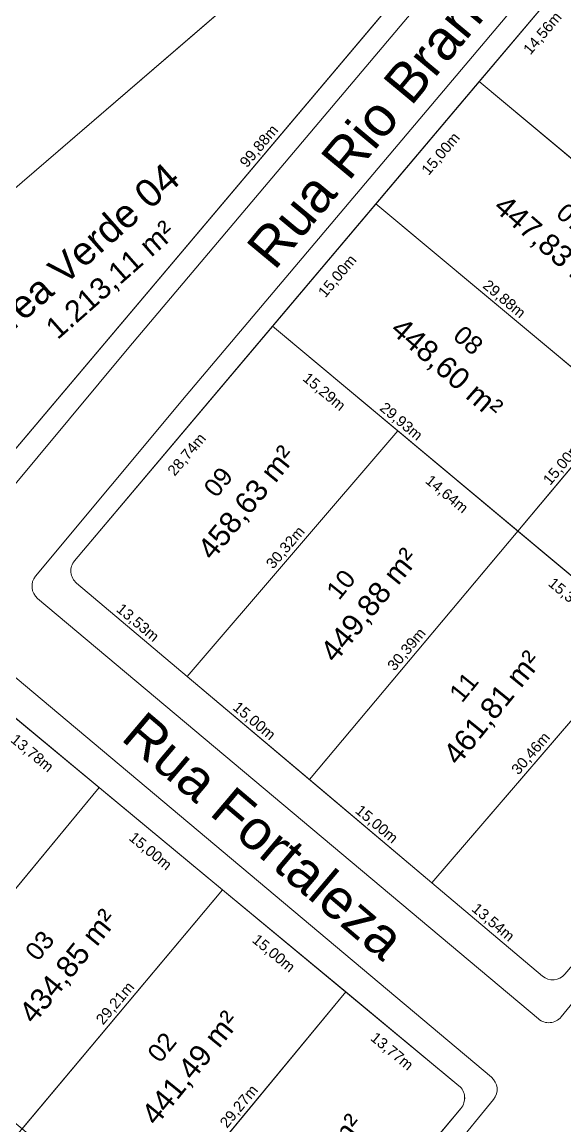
# Model space of a CAD drawing. Header units: metres. Extents: x 3808 to 8215, y 2374 to 6187.
# Drawn here: x 4856.6 to 4907.5, y 3348.2 to 3451.6 of the extents above; entities that cross this region are included whole.
import ezdxf

# ---------------------------------------------------------------- set-up
doc = ezdxf.new("R2010")
doc.units = ezdxf.units.M
for name, color, linetype in [('Areas Lotes', 1, 'Continuous'), ('Calçada', 8, 'Continuous'), ('COTAS', 7, 'Continuous'), ('Lote', 7, 'Continuous'), ('Nome das Ruas', 7, 'Continuous'), ('Nº Lote', 7, 'Continuous'), ('Nº. quadra', 7, 'Continuous'), ('quadras', 7, 'Continuous')]:
    doc.layers.add(name, color=color, linetype=linetype)
doc.styles.add('Arial', font='arial.ttf')
doc.dimstyles.new('Copy(2) of ISO-25', dxfattribs={"dimtxt": 1, "dimasz": 2.5, "dimexe": 1.25, "dimexo": 0.625, "dimgap": 0.2, "dimtad": 1, "dimtoh": 1, "dimlfac": 1, "dimzin": 1, "dimtxsty": 'Arial', "dimblk": 'NONE', "dimcen": 0, "dimse1": 1, "dimse2": 1, "dimsd1": 1, "dimsd2": 1, "dimclrt": 256, "dimaunit": 1, "dimadec": 3, "dimazin": 0, "dimtfac": 1, "dimtmove": 0, "dimatfit": 3, "dimldrblk": 'NONE', "dimfxl": 1, "dimtolj": 1, "dimtzin": 0, "dimarcsym": 0})

# ---------------------------------------------------------------- blocks, each defined once
blk = doc.blocks.new('*D2525')
at = {"layer": 'Defpoints', "color": 0, "linetype": 'Continuous', "transparency": 16777216}
for p in [(4911.72, 3477.54), (4911.72, 3477.54), (4847.28, 3401.22)]:
    blk.add_point(p, dxfattribs=at)
at = {"layer": 'COTAS', "linetype": 'Continuous', "lineweight": 5, "transparency": 16777216, "insert": (4878.89, 3439.9), "char_height": 1, "attachment_point": 5, "rotation": 49.8258, "style": 'Arial'}
blk.add_mtext('\\A1;99,88m', dxfattribs=at)
blk = doc.blocks.new('_None')
blk = doc.blocks.new('*D3040')
at = {"layer": 'Defpoints', "color": 0, "linetype": 'Continuous', "transparency": 16777216}
for p in [(4897.75, 3349.81), (4897.75, 3349.81), (4879.88, 3328.5)]:
    blk.add_point(p, dxfattribs=at)
at = {"layer": 'COTAS', "linetype": 'Continuous', "lineweight": 5, "transparency": 16777216, "insert": (4888.2, 3339.67), "char_height": 1, "attachment_point": 5, "rotation": 50.0247, "style": 'Arial'}
blk.add_mtext('\\A1;27,81m', dxfattribs=at)
blk = doc.blocks.new('*D3047')
at = {"layer": 'Defpoints', "color": 0, "linetype": 'Continuous', "transparency": 16777216}
for p in [(4853.25, 3388.66), (4863.86, 3379.86), (4862.33, 3378.02)]:
    blk.add_point(p, dxfattribs=at)
at = {"layer": 'COTAS', "linetype": 'Continuous', "lineweight": 5, "transparency": 16777216, "insert": (4857.54, 3383.03), "char_height": 1, "attachment_point": 5, "rotation": 320.3439, "style": 'Arial'}
blk.add_mtext('\\A1;13,78m', dxfattribs=at)
blk = doc.blocks.new('*D3048')
at = {"layer": 'Defpoints', "color": 0, "linetype": 'Continuous', "transparency": 16777216}
for p in [(4863.86, 3379.86), (4875.41, 3370.29), (4873.88, 3368.45)]:
    blk.add_point(p, dxfattribs=at)
at = {"layer": 'COTAS', "linetype": 'Continuous', "lineweight": 5, "transparency": 16777216, "insert": (4868.62, 3373.85), "char_height": 1, "attachment_point": 5, "rotation": 320.3439, "style": 'Arial'}
blk.add_mtext('\\A1;15,00m', dxfattribs=at)
blk = doc.blocks.new('*D3049')
at = {"layer": 'Defpoints', "color": 0, "linetype": 'Continuous', "transparency": 16777216}
for p in [(4875.41, 3370.29), (4886.95, 3360.72), (4885.43, 3358.87)]:
    blk.add_point(p, dxfattribs=at)
at = {"layer": 'COTAS', "linetype": 'Continuous', "lineweight": 5, "transparency": 16777216, "insert": (4880.16, 3364.28), "char_height": 1, "attachment_point": 5, "rotation": 320.3439, "style": 'Arial'}
blk.add_mtext('\\A1;15,00m', dxfattribs=at)
blk = doc.blocks.new('*D3050')
at = {"layer": 'Defpoints', "color": 0, "linetype": 'Continuous', "transparency": 16777216}
for p in [(4886.95, 3360.72), (4897.55, 3351.93), (4896.03, 3350.09)]:
    blk.add_point(p, dxfattribs=at)
at = {"layer": 'COTAS', "linetype": 'Continuous', "lineweight": 5, "transparency": 16777216, "insert": (4891.24, 3355.1), "char_height": 1, "attachment_point": 5, "rotation": 320.3439, "style": 'Arial'}
blk.add_mtext('\\A1;13,77m', dxfattribs=at)
blk = doc.blocks.new('*D3056')
at = {"layer": 'Defpoints', "color": 0, "linetype": 'Continuous', "transparency": 16777216}
for p in [(4875.41, 3370.29), (4875.41, 3370.29), (4856.64, 3347.9)]:
    blk.add_point(p, dxfattribs=at)
at = {"layer": 'COTAS', "linetype": 'Continuous', "lineweight": 5, "transparency": 16777216, "insert": (4865.41, 3359.61), "char_height": 1, "attachment_point": 5, "rotation": 50.0221, "style": 'Arial'}
blk.add_mtext('\\A1;29,21m', dxfattribs=at)
blk = doc.blocks.new('*D3077')
at = {"layer": 'Defpoints', "color": 0, "linetype": 'Continuous', "transparency": 16777216}
for p in [(4886.95, 3360.72), (4886.95, 3360.72), (4868.31, 3338.16)]:
    blk.add_point(p, dxfattribs=at)
at = {"layer": 'COTAS', "linetype": 'Continuous', "lineweight": 5, "transparency": 16777216, "insert": (4877.01, 3349.95), "char_height": 1, "attachment_point": 5, "rotation": 50.4138, "style": 'Arial'}
blk.add_mtext('\\A1;29,27m', dxfattribs=at)
blk = doc.blocks.new('*D3078')
at = {"layer": 'Defpoints', "color": 0, "linetype": 'Continuous', "transparency": 16777216}
for p in [(4863.86, 3379.86), (4863.86, 3379.86), (4845.28, 3357.39)]:
    blk.add_point(p, dxfattribs=at)
at = {"layer": 'COTAS', "linetype": 'Continuous', "lineweight": 5, "transparency": 16777216, "insert": (4853.95, 3369.14), "char_height": 1, "attachment_point": 5, "rotation": 50.4144, "style": 'Arial'}
blk.add_mtext('\\A1;29,16m', dxfattribs=at)
blk = doc.blocks.new('*D3128')
at = {"layer": 'Defpoints', "color": 0, "linetype": 'Continuous', "transparency": 16777216}
for p in [(4861.74, 3399), (4872.09, 3390.27), (4872.09, 3390.27)]:
    blk.add_point(p, dxfattribs=at)
at = {"layer": 'COTAS', "linetype": 'Continuous', "lineweight": 5, "transparency": 16777216, "insert": (4867.43, 3395.25), "char_height": 1, "attachment_point": 5, "rotation": 319.8615, "style": 'Arial'}
blk.add_mtext('\\A1;13,53m', dxfattribs=at)
blk = doc.blocks.new('*D3129')
at = {"layer": 'Defpoints', "color": 0, "linetype": 'Continuous', "transparency": 16777216}
for p in [(4872.09, 3390.27), (4883.56, 3380.6), (4883.56, 3380.6)]:
    blk.add_point(p, dxfattribs=at)
at = {"layer": 'COTAS', "linetype": 'Continuous', "lineweight": 5, "transparency": 16777216, "insert": (4878.34, 3386.05), "char_height": 1, "attachment_point": 5, "rotation": 319.8615, "style": 'Arial'}
blk.add_mtext('\\A1;15,00m', dxfattribs=at)
blk = doc.blocks.new('*D3130')
at = {"layer": 'Defpoints', "color": 0, "linetype": 'Continuous', "transparency": 16777216}
for p in [(4883.56, 3380.6), (4895.03, 3370.93), (4895.03, 3370.93)]:
    blk.add_point(p, dxfattribs=at)
at = {"layer": 'COTAS', "linetype": 'Continuous', "lineweight": 5, "transparency": 16777216, "insert": (4889.81, 3376.38), "char_height": 1, "attachment_point": 5, "rotation": 319.8615, "style": 'Arial'}
blk.add_mtext('\\A1;15,00m', dxfattribs=at)
blk = doc.blocks.new('*D3131')
at = {"layer": 'Defpoints', "color": 0, "linetype": 'Continuous', "transparency": 16777216}
for p in [(4895.03, 3370.93), (4905.38, 3362.2), (4905.38, 3362.2)]:
    blk.add_point(p, dxfattribs=at)
at = {"layer": 'COTAS', "linetype": 'Continuous', "lineweight": 5, "transparency": 16777216, "insert": (4900.72, 3367.18), "char_height": 1, "attachment_point": 5, "rotation": 319.8615, "style": 'Arial'}
blk.add_mtext('\\A1;13,54m', dxfattribs=at)
blk = doc.blocks.new('*D3138')
at = {"layer": 'Defpoints', "color": 0, "linetype": 'Continuous', "transparency": 16777216}
for p in [(4880.11, 3423.07), (4882, 3421.47), (4861.56, 3401.11)]:
    blk.add_point(p, dxfattribs=at)
at = {"layer": 'COTAS', "linetype": 'Continuous', "lineweight": 5, "transparency": 16777216, "insert": (4872.12, 3411.01), "char_height": 1, "attachment_point": 5, "rotation": 49.8258, "style": 'Arial'}
blk.add_mtext('\\A1;28,74m', dxfattribs=at)
blk = doc.blocks.new('*D3139')
at = {"layer": 'Defpoints', "color": 0, "linetype": 'Continuous', "transparency": 16777216}
for p in [(4889.78, 3434.54), (4891.68, 3432.93), (4880.11, 3423.07)]:
    blk.add_point(p, dxfattribs=at)
at = {"layer": 'COTAS', "linetype": 'Continuous', "lineweight": 5, "transparency": 16777216, "insert": (4886.23, 3427.72), "char_height": 1, "attachment_point": 5, "rotation": 49.8258, "style": 'Arial'}
blk.add_mtext('\\A1;15,00m', dxfattribs=at)
blk = doc.blocks.new('*D3140')
at = {"layer": 'Defpoints', "color": 0, "linetype": 'Continuous', "transparency": 16777216}
for p in [(4899.46, 3446), (4901.36, 3444.39), (4889.78, 3434.54)]:
    blk.add_point(p, dxfattribs=at)
at = {"layer": 'COTAS', "linetype": 'Continuous', "lineweight": 5, "transparency": 16777216, "insert": (4895.91, 3439.18), "char_height": 1, "attachment_point": 5, "rotation": 49.8258, "style": 'Arial'}
blk.add_mtext('\\A1;15,00m', dxfattribs=at)
blk = doc.blocks.new('*D3141')
at = {"layer": 'Defpoints', "color": 0, "linetype": 'Continuous', "transparency": 16777216}
for p in [(4908.85, 3457.12), (4910.75, 3455.52), (4899.46, 3446)]:
    blk.add_point(p, dxfattribs=at)
at = {"layer": 'COTAS', "linetype": 'Continuous', "lineweight": 5, "transparency": 16777216, "insert": (4905.44, 3450.47), "char_height": 1, "attachment_point": 5, "rotation": 49.8258, "style": 'Arial'}
blk.add_mtext('\\A1;14,56m', dxfattribs=at)
blk = doc.blocks.new('*D3148')
at = {"layer": 'Defpoints', "color": 0, "linetype": 'Continuous', "transparency": 16777216}
for p in [(4903.08, 3403.89), (4903.08, 3403.89), (4883.56, 3380.6)]:
    blk.add_point(p, dxfattribs=at)
at = {"layer": 'COTAS', "linetype": 'Continuous', "lineweight": 5, "transparency": 16777216, "insert": (4892.71, 3392.76), "char_height": 1, "attachment_point": 5, "rotation": 50.0221, "style": 'Arial'}
blk.add_mtext('\\A1;30,39m', dxfattribs=at)
blk = doc.blocks.new('*D3149')
at = {"layer": 'Defpoints', "color": 0, "linetype": 'Continuous', "transparency": 16777216}
for p in [(4912.72, 3415.38), (4912.72, 3415.38), (4903.08, 3403.89)]:
    blk.add_point(p, dxfattribs=at)
at = {"layer": 'COTAS', "linetype": 'Continuous', "lineweight": 5, "transparency": 16777216, "insert": (4907.29, 3410.15), "char_height": 1, "attachment_point": 5, "rotation": 50.0221, "style": 'Arial'}
blk.add_mtext('\\A1;15,00m', dxfattribs=at)
blk = doc.blocks.new('*D3154')
at = {"layer": 'Defpoints', "color": 0, "linetype": 'Continuous', "transparency": 16777216}
for p in [(4891.84, 3413.27), (4891.84, 3413.27), (4872.09, 3390.27)]:
    blk.add_point(p, dxfattribs=at)
at = {"layer": 'COTAS', "linetype": 'Continuous', "lineweight": 5, "transparency": 16777216, "insert": (4881.36, 3402.3), "char_height": 1, "attachment_point": 5, "rotation": 49.3474, "style": 'Arial'}
blk.add_mtext('\\A1;30,32m', dxfattribs=at)
blk = doc.blocks.new('*D3155')
at = {"layer": 'Defpoints', "color": 0, "linetype": 'Continuous', "transparency": 16777216}
for p in [(4914.87, 3394.05), (4914.87, 3394.05), (4895.03, 3370.93)]:
    blk.add_point(p, dxfattribs=at)
at = {"layer": 'COTAS', "linetype": 'Continuous', "lineweight": 5, "transparency": 16777216, "insert": (4904.34, 3383.01), "char_height": 1, "attachment_point": 5, "rotation": 49.3521, "style": 'Arial'}
blk.add_mtext('\\A1;30,46m', dxfattribs=at)
blk = doc.blocks.new('*D3156')
at = {"layer": 'Defpoints', "color": 0, "linetype": 'Continuous', "transparency": 16777216}
for p in [(4880.11, 3423.07), (4891.84, 3413.27), (4890.25, 3411.37)]:
    blk.add_point(p, dxfattribs=at)
at = {"layer": 'COTAS', "linetype": 'Continuous', "lineweight": 5, "transparency": 16777216, "insert": (4884.89, 3416.88), "char_height": 1, "attachment_point": 5, "rotation": 320.1395, "style": 'Arial'}
blk.add_mtext('\\A1;15,29m', dxfattribs=at)
blk = doc.blocks.new('*D3157')
at = {"layer": 'Defpoints', "color": 0, "linetype": 'Continuous', "transparency": 16777216}
for p in [(4891.84, 3413.27), (4903.08, 3403.89), (4901.49, 3401.98)]:
    blk.add_point(p, dxfattribs=at)
at = {"layer": 'COTAS', "linetype": 'Continuous', "lineweight": 5, "transparency": 16777216, "insert": (4896.38, 3407.29), "char_height": 1, "attachment_point": 5, "rotation": 320.1395, "style": 'Arial'}
blk.add_mtext('\\A1;14,64m', dxfattribs=at)
blk = doc.blocks.new('*D3158')
at = {"layer": 'Defpoints', "color": 0, "linetype": 'Continuous', "transparency": 16777216}
for p in [(4903.08, 3403.89), (4914.87, 3394.05), (4913.28, 3392.14)]:
    blk.add_point(p, dxfattribs=at)
at = {"layer": 'COTAS', "linetype": 'Continuous', "lineweight": 5, "transparency": 16777216, "insert": (4907.89, 3397.67), "char_height": 1, "attachment_point": 5, "rotation": 320.1395, "style": 'Arial'}
blk.add_mtext('\\A1;15,36m', dxfattribs=at)
blk = doc.blocks.new('*D3160')
at = {"layer": 'Defpoints', "color": 0, "linetype": 'Continuous', "transparency": 16777216}
for p in [(4880.11, 3423.07), (4903.08, 3403.89), (4903.08, 3403.89)]:
    blk.add_point(p, dxfattribs=at)
at = {"layer": 'COTAS', "linetype": 'Continuous', "lineweight": 5, "transparency": 16777216, "insert": (4892.11, 3414.1), "char_height": 1, "attachment_point": 5, "rotation": 320.1395, "style": 'Arial'}
blk.add_mtext('\\A1;29,93m', dxfattribs=at)
blk = doc.blocks.new('*D3161')
at = {"layer": 'Defpoints', "color": 0, "linetype": 'Continuous', "transparency": 16777216}
for p in [(4903.08, 3403.89), (4926.32, 3384.49), (4926.32, 3384.49)]:
    blk.add_point(p, dxfattribs=at)
at = {"layer": 'COTAS', "linetype": 'Continuous', "lineweight": 5, "transparency": 16777216, "insert": (4915.21, 3394.8), "char_height": 1, "attachment_point": 5, "rotation": 320.1395, "style": 'Arial'}
blk.add_mtext('\\A1;30,27m', dxfattribs=at)
blk = doc.blocks.new('*D3162')
at = {"layer": 'Defpoints', "color": 0, "linetype": 'Continuous', "transparency": 16777216}
for p in [(4889.78, 3434.54), (4912.72, 3415.38), (4912.72, 3415.38)]:
    blk.add_point(p, dxfattribs=at)
at = {"layer": 'COTAS', "linetype": 'Continuous', "lineweight": 5, "transparency": 16777216, "insert": (4901.76, 3425.57), "char_height": 1, "attachment_point": 5, "rotation": 320.1395, "style": 'Arial'}
blk.add_mtext('\\A1;29,88m', dxfattribs=at)
blk = doc.blocks.new('*D3164')
at = {"layer": 'Defpoints', "color": 0, "linetype": 'Continuous', "transparency": 16777216}
for p in [(4899.46, 3446), (4922.36, 3426.88), (4922.36, 3426.88)]:
    blk.add_point(p, dxfattribs=at)
at = {"layer": 'COTAS', "linetype": 'Continuous', "lineweight": 5, "transparency": 16777216, "insert": (4911.42, 3437.05), "char_height": 1, "attachment_point": 5, "rotation": 320.1374, "style": 'Arial'}
blk.add_mtext('\\A1;29,83m', dxfattribs=at)
blk = doc.blocks.new('*D6305')
at = {"layer": 'Defpoints', "color": 0, "linetype": 'Continuous', "transparency": 16777216}
for p in [(4931.56, 3501.07), (4933.17, 3499.2), (4837.11, 3419.77)]:
    blk.add_point(p, dxfattribs=at)
at = {"layer": 'COTAS', "linetype": 'Continuous', "lineweight": 5, "transparency": 16777216, "insert": (4885.42, 3459.16), "char_height": 1, "attachment_point": 5, "rotation": 40.7182, "style": 'Arial'}
blk.add_mtext('\\A1;124,62m', dxfattribs=at)

msp = doc.modelspace()

# ---------------------------------------------------------------- linework, layer by layer
at = {"layer": 'Calçada', "linetype": 'Continuous', "lineweight": 5, "flags": 128}
for points in [[(4841.751, 3411.289), (4850.439, 3403.994, 0.4152246), (4852.555, 3404.182), (4866.641, 3421.077), (4937.156, 3504.596, -0.4224512), (4939.302, 3504.747), (4983.998, 3464.81)], [(4905.002, 3358.182, 0.41801), (4907.127, 3358.382), (4920.445, 3374.666), (4971.605, 3435.425), (4985.617, 3452.406, 0.4127954), (4985.42, 3454.513), (4979.424, 3459.51), (4940.006, 3494.73, 0.4224512), (4937.86, 3494.58), (4872.003, 3416.577), (4857.91, 3399.673, 0.4132033), (4858.097, 3397.564), (4905.002, 3358.182)], [(4820.201, 3256.873, 0.4135283), (4822.312, 3257.058), (4893.239, 3341.399), (4900.796, 3350.64, 0.4104273), (4900.6, 3352.738), (4853.623, 3392.181, 0.4152246), (4851.506, 3391.993), (4843.412, 3382.284), (4773.423, 3297.973, 0.4130297), (4773.615, 3295.864), (4820.201, 3256.873)]]:
    msp.add_lwpolyline(points, format="xyb", dxfattribs=at)
at = {"layer": 'Lote', "linetype": 'Continuous', "lineweight": 5}
for p, q in [((4816.479, 3402.02), (5046.296, 3599.821)), ((4919.983, 3428.861), (4899.46, 3445.997)), ((4936.044, 3395.908), (4889.783, 3434.535)), ((4883.558, 3380.603), (4920.471, 3424.63)), ((4926.318, 3384.488), (4880.106, 3423.074)), ((4891.842, 3413.275), (4872.09, 3390.273)), ((4914.87, 3394.047), (4895.025, 3370.933)), ((4863.858, 3379.861), (4845.277, 3357.389)), ((4839.675, 3327.673), (4875.406, 3370.288)), ((4868.305, 3338.162), (4886.954, 3360.715))]:
    msp.add_line(p, q, dxfattribs=at)
at = {"layer": 'Lote', "linetype": 'Continuous', "lineweight": 5, "flags": 128}
for points in [[(4924.241, 3429.125), (4931.711, 3438.035), (4908.852, 3457.121), (4899.46, 3445.997), (4919.983, 3428.861)], [(4919.983, 3428.861), (4899.46, 3445.997), (4889.783, 3434.535), (4912.719, 3415.384), (4920.471, 3424.63)]]:
    msp.add_lwpolyline(points, dxfattribs=at)
for points in [[(4889.783, 3434.535), (4880.106, 3423.074), (4903.082, 3403.89), (4912.719, 3415.384)], [(4912.719, 3415.384), (4903.082, 3403.89), (4926.318, 3384.488), (4936.044, 3395.908)], [(4872.09, 3390.273), (4883.558, 3380.603), (4903.082, 3403.89), (4891.842, 3413.275)], [(4883.558, 3380.603), (4895.025, 3370.933), (4914.87, 3394.047), (4903.082, 3403.89)], [(4845.277, 3357.389), (4856.638, 3347.904), (4875.406, 3370.288), (4863.858, 3379.861)], [(4856.638, 3347.904), (4868.305, 3338.162), (4886.954, 3360.715), (4875.406, 3370.288)]]:
    msp.add_lwpolyline(points, close=True, dxfattribs=at)
for points in [[(4891.842, 3413.275), (4880.106, 3423.074), (4861.564, 3401.112, 0.4143964), (4861.743, 3398.998), (4872.09, 3390.273)], [(4895.025, 3370.933), (4905.379, 3362.203, 0.4127787), (4907.488, 3362.377), (4926.318, 3384.488), (4914.87, 3394.047)], [(4863.858, 3379.861), (4853.245, 3388.657, 0.4125566), (4851.138, 3388.466), (4833.397, 3367.309), (4845.277, 3357.389)], [(4868.305, 3338.162), (4879.878, 3328.498), (4897.746, 3349.811, 0.4158461), (4897.554, 3351.929), (4886.954, 3360.715)]]:
    msp.add_lwpolyline(points, format="xyb", close=True, dxfattribs=at)
at = {"layer": 'quadras', "linetype": 'Continuous', "lineweight": 5}
for p, q in [((4931.561, 3501.07), (4853.153, 3408.202)), ((4938.062, 3491.718), (4861.564, 3401.112)), ((4861.743, 3398.998), (4905.379, 3362.203)), ((4897.554, 3351.929), (4853.245, 3388.657)), ((4823.031, 3260.69), (4897.746, 3349.811))]:
    msp.add_line(p, q, dxfattribs=at)
at = {"layer": 'quadras', "linetype": 'Continuous', "lineweight": 5, "flags": 128}
msp.add_lwpolyline([(4837.105, 3419.773), (4851.04, 3408.023, 0.4140307), (4853.153, 3408.202), (4931.561, 3501.07)], format="xyb", close=True, dxfattribs=at)
at = {"layer": 'quadras', "linetype": 'Continuous', "lineweight": 5}
for centre, start, end in [((4862.71, 3400.145), 139.82578, 229.86154), ((4906.346, 3363.35), 229.86154, 319.58071), ((4896.596, 3350.774), 320.02468, 50.34386)]:
    msp.add_arc(centre, 1.5, start, end, dxfattribs=at)

# ---------------------------------------------------------------- texts
at = {"layer": 'Areas Lotes', "color": 1, "lineweight": 5, "style": 'Arial'}
for s, rotation, p in [('447,83 m²', 318.90341, (4900.685, 3434.053)), ('448,60 m²', 318.90341, (4891.028, 3422.575)), ('458,63 m²', 50.94257, (4874.467, 3401.039)), ('449,88 m²', 50.94257, (4885.955, 3391.447)), ('461,81 m²', 50.94257, (4897.469, 3381.833)), ('434,85 m²', 50.94257, (4857.737, 3357.618)), ('441,49 m²', 50.94257, (4869.191, 3348.089)), ('444,06 m²', 50.94257, (4880.799, 3338.432))]:
    msp.add_text(s, height=2.0071, rotation=rotation, dxfattribs=at).set_placement(p)
at = {"layer": 'Nome das Ruas', "lineweight": 5, "style": 'Arial'}
for s, rotation, p in [('Rua Rio Branco', 50.27315, (4880.276, 3428.211, 190.804)), ('Rua Fortaleza', 319.74403, (4865.777, 3384.392, 190.804))]:
    msp.add_text(s, height=3.68425, rotation=rotation, dxfattribs=at).set_placement(p)
at = {"layer": 'Nº Lote', "lineweight": 5, "style": 'Arial'}
for s, rotation, p in [('07', 318.90341, (4906.543, 3433.474, 1.156)), ('08', 318.90341, (4896.886, 3421.996, 1.156)), ('09', 50.94257, (4874.837, 3406.914, 1.156)), ('10', 50.94257, (4886.325, 3397.322, 1.156)), ('11', 50.94257, (4897.839, 3387.708, 1.156)), ('03', 50.94257, (4858.107, 3363.493, 1.156)), ('02', 50.94257, (4869.562, 3353.964, 1.156))]:
    msp.add_text(s, height=1.706, rotation=rotation, dxfattribs=at).set_placement(p)
at = {"layer": 'Nº. quadra', "lineweight": 5, "style": 'Arial'}
msp.add_text('Área Verde 04', height=2.60834, rotation=41.39481, dxfattribs=at).set_placement((4854.024, 3421.069))
at = {"layer": 'Nº. quadra', "color": 1, "lineweight": 5, "style": 'Arial'}
msp.add_text('1.213,11 m²', height=2.0071, rotation=41.39481, dxfattribs=at).set_placement((4859.958, 3421.745))

# ---------------------------------------------------------------- dimensions: what is measured, and where the dimension line sits
at = {"layer": 'COTAS', "linetype": 'Continuous', "lineweight": 5}
for p1, p2, distance, picture, middle in [((4837.105, 3419.773), (4931.561, 3501.07), -2.461, '*D6305', (4885.417, 3459.163)), ((4847.283, 3401.223), (4911.719, 3477.542), 0, '*D2525', (4878.889, 3439.899)), ((4899.46, 3445.997), (4922.356, 3426.878), 0.001, '*D3164', (4911.422, 3437.053)), ((4889.783, 3434.535), (4912.719, 3415.384), 0, '*D3162', (4901.764, 3425.574)), ((4861.564, 3401.112), (4880.106, 3423.074), -2.484, '*D3138', (4872.121, 3411.007)), ((4880.106, 3423.074), (4891.842, 3413.275), -2.488, '*D3156', (4884.893, 3416.879)), ((4880.106, 3423.074), (4903.082, 3403.89), 0, '*D3160', (4892.107, 3414.096)), ((4872.09, 3390.273), (4891.842, 3413.275), 0, '*D3154', (4881.358, 3402.296)), ((4883.558, 3380.603), (4903.082, 3403.89), 0, '*D3148', (4892.706, 3392.761)), ((4861.743, 3398.998), (4872.09, 3390.273), 0, '*D3128', (4867.433, 3395.248)), ((4895.025, 3370.933), (4914.87, 3394.047), 0, '*D3155', (4904.34, 3383.012)), ((4853.245, 3388.657), (4863.858, 3379.861), -2.393, '*D3047', (4857.535, 3383.033)), ((4845.277, 3357.389), (4863.858, 3379.861), 0, '*D3078', (4853.95, 3369.135)), ((4868.3053, 3338.1616), (4886.9542, 3360.7152), 0, '*D3077', (4877.0125, 3349.9488))]:
    dim = msp.add_aligned_dim(p1=p1, p2=p2, distance=distance, dimstyle='Copy(2) of ISO-25', override={"dimpost": 'm'}, dxfattribs=at)
    dim.commit()
    dim.dimension.update_dxf_attribs({"geometry": picture, "text_midpoint": middle})
for base, p1, p2, angle, picture, middle in [((4910.75, 3455.519), (4899.46, 3445.997), (4908.852, 3457.121), 229.82578, '*D3141', (4905.442, 3450.473)), ((4901.358, 3444.394), (4889.783, 3434.535), (4899.46, 3445.997), 229.82578, '*D3140', (4895.907, 3439.18)), ((4891.681, 3432.933), (4880.106, 3423.074), (4889.783, 3434.535), 229.82578, '*D3139', (4886.23, 3427.719)), ((4912.719, 3415.384), (4903.082, 3403.89), (4912.719, 3415.384), 230.02211, '*D3149', (4907.287, 3410.151)), ((4901.487, 3401.98), (4891.842, 3413.275), (4903.082, 3403.89), 140.13946, '*D3157', (4896.381, 3407.287)), ((4913.275, 3392.137), (4903.082, 3403.89), (4914.87, 3394.047), 140.13946, '*D3158', (4907.895, 3397.673)), ((4926.318, 3384.488), (4903.082, 3403.89), (4926.318, 3384.488), 140.13946, '*D3161', (4915.214, 3394.804)), ((4883.5609, 3380.6004), (4872.09, 3390.2729), (4883.5609, 3380.6004), 139.86154, '*D3129', (4878.3418, 3386.049)), ((4895.025, 3370.933), (4883.561, 3380.6), (4895.025, 3370.933), 139.86154, '*D3130', (4889.809, 3376.379)), ((4873.878, 3368.445), (4863.858, 3379.861), (4875.406, 3370.288), 140.34386, '*D3048', (4868.615, 3373.848)), ((4905.379, 3362.203), (4895.025, 3370.933), (4905.379, 3362.203), 139.86154, '*D3131', (4900.718, 3367.18)), ((4875.406, 3370.288), (4856.638, 3347.904), (4875.406, 3370.288), 230.02211, '*D3056', (4865.408, 3359.61)), ((4885.427, 3358.873), (4875.406, 3370.288), (4886.954, 3360.715), 140.34386, '*D3049', (4880.164, 3364.276)), ((4896.026, 3350.087), (4886.954, 3360.715), (4897.554, 3351.929), 140.34386, '*D3050', (4891.238, 3355.096)), ((4897.746, 3349.811), (4879.878, 3328.498), (4897.746, 3349.811), 230.02468, '*D3040', (4888.198, 3339.669))]:
    dim = msp.add_linear_dim(base=base, p1=p1, p2=p2, angle=angle, dimstyle='Copy(2) of ISO-25', override={"dimpost": 'm', "dimtmove": 1}, dxfattribs=at)
    dim.commit()
    dim.dimension.update_dxf_attribs({"geometry": picture, "text_midpoint": middle})

doc.saveas('drawing.dxf')
